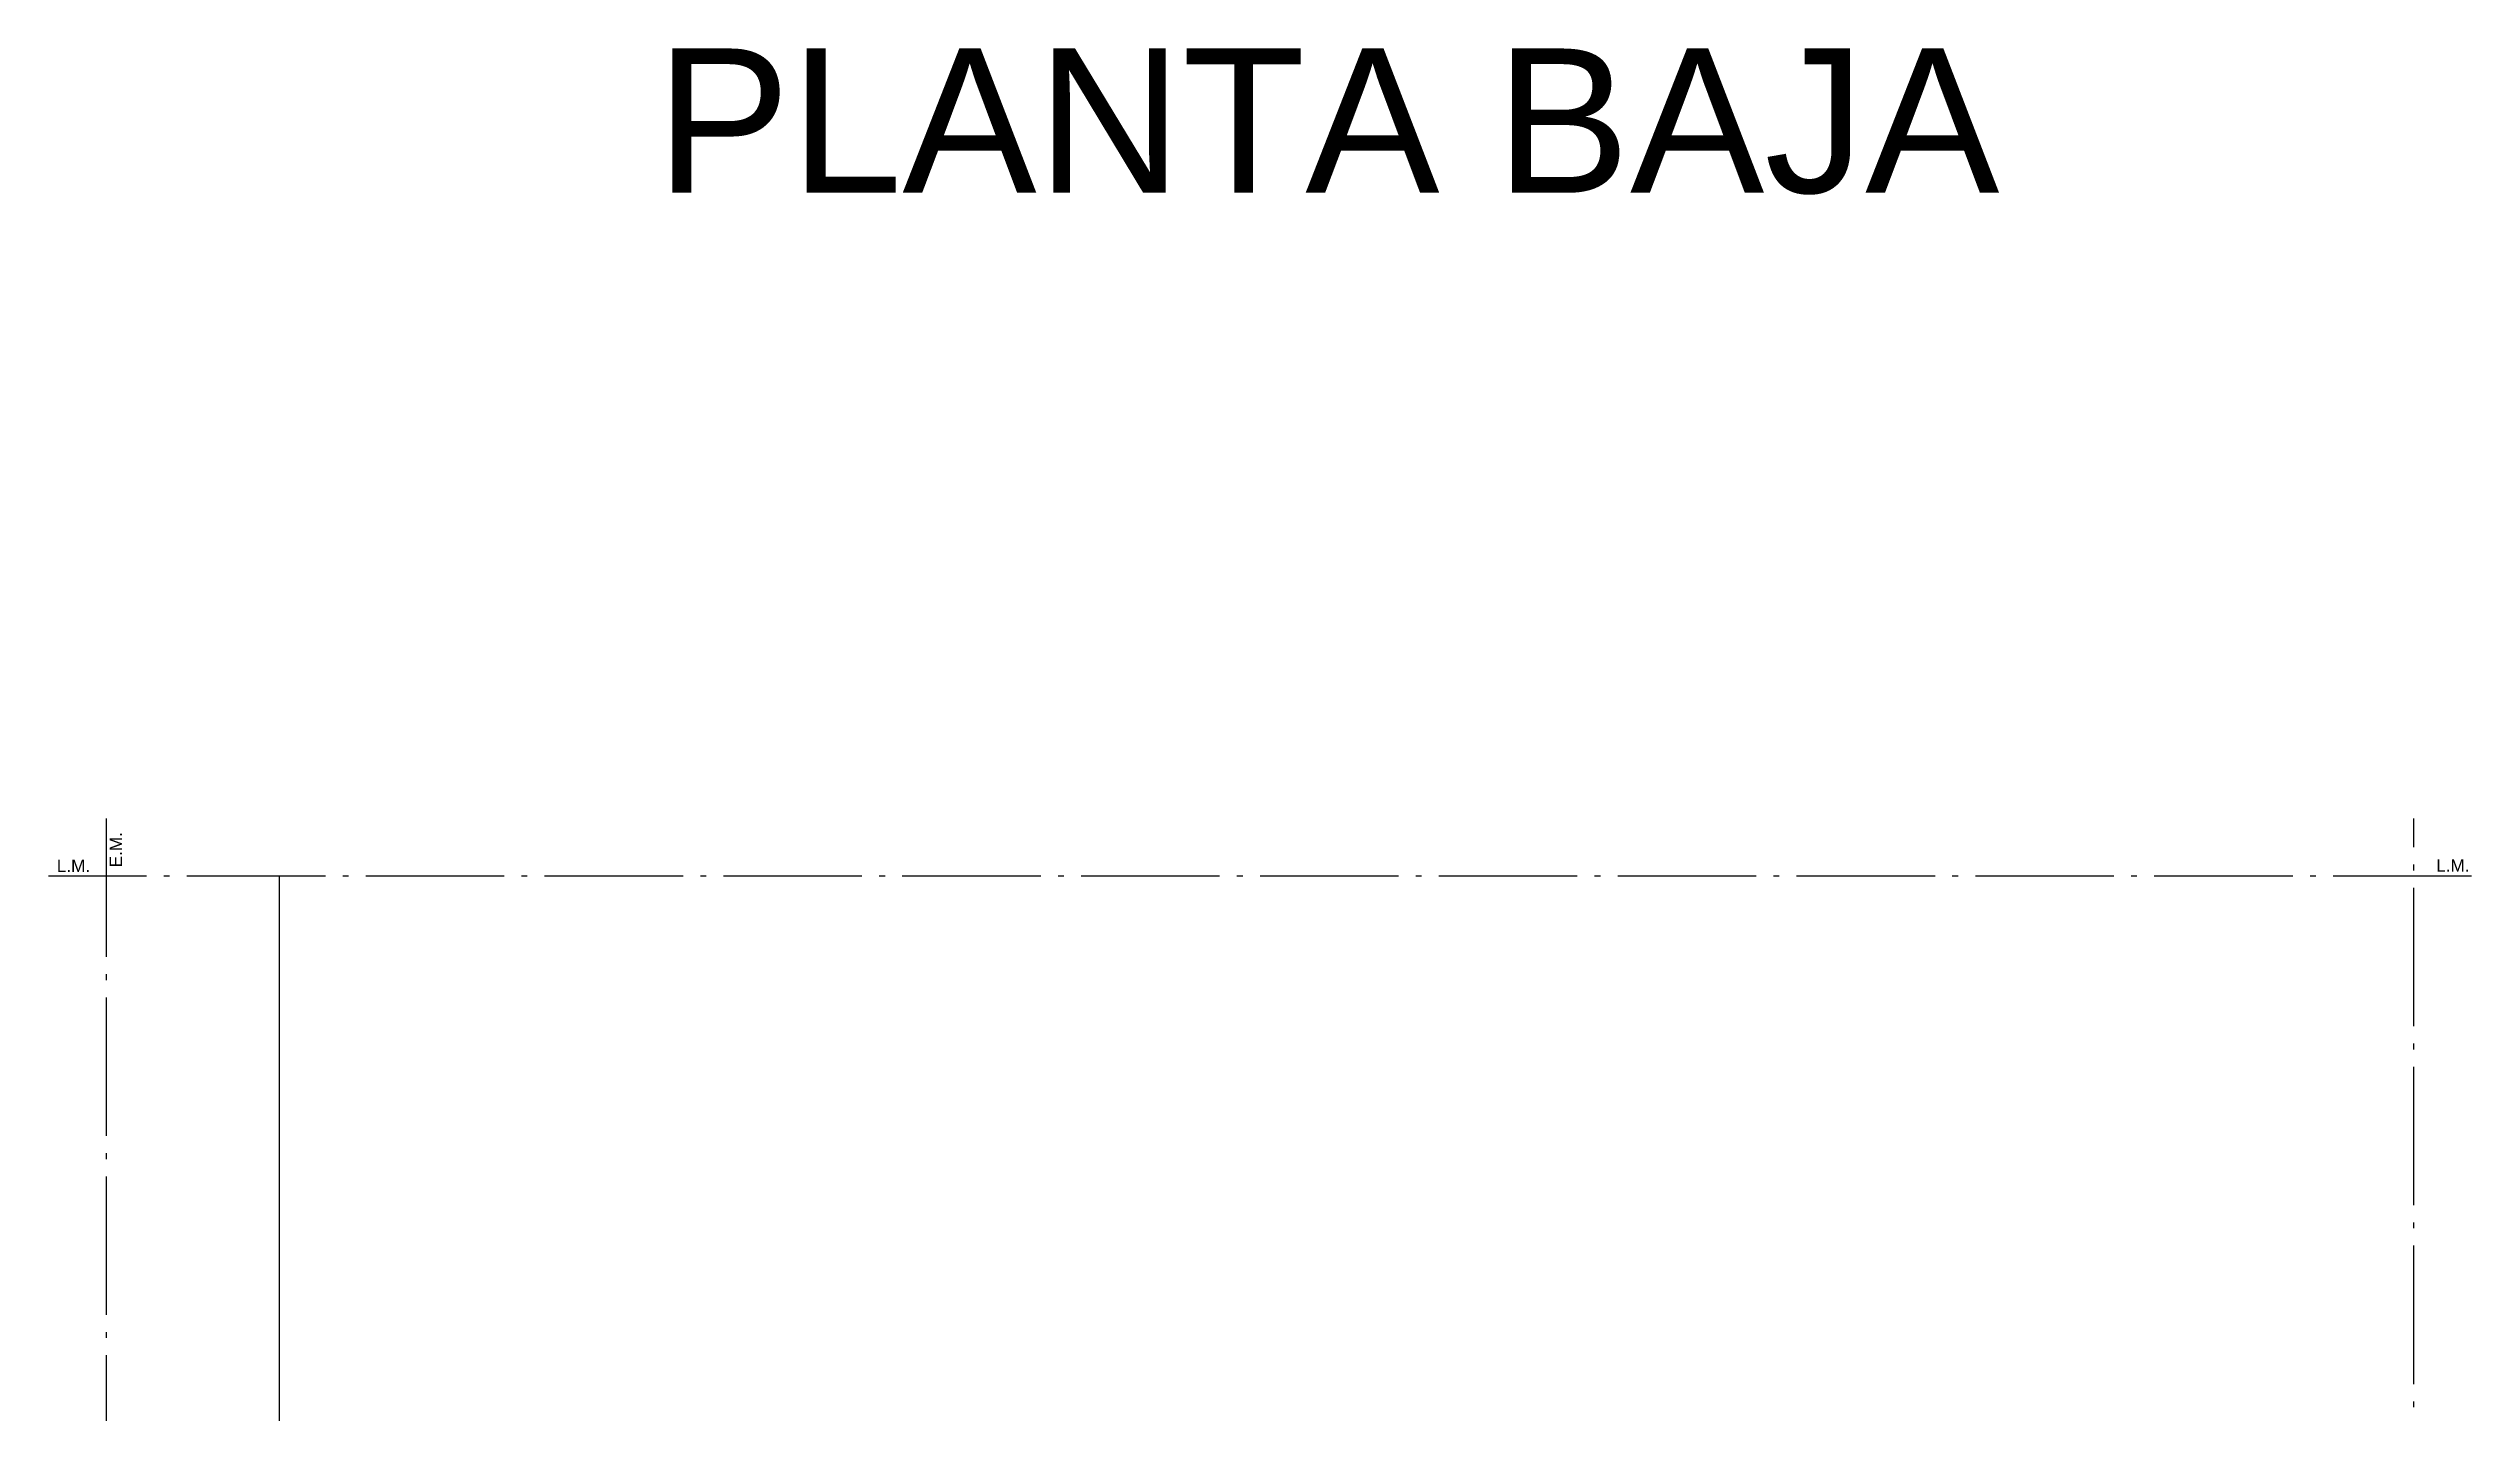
# Model space of a CAD drawing. Header units: millimetres. Extents: x 2359 to 2651, y 2020 to 2122.
# Drawn here: x 2358.9 to 2400.9, y 2098.68 to 2122.33 of the extents above; entities that cross this region are included whole.
import ezdxf

# ---------------------------------------------------------------- set-up
doc = ezdxf.new("R2010")
doc.units = ezdxf.units.MM
doc.linetypes.add('ACAD_ISO04W100', pattern=[30, 24, -3, 0, -3])
doc.layers.get('0').update_dxf_attribs({"color": 4})
doc.styles.get("Standard").update_dxf_attribs({"font": 'arial.ttf'})

msp = doc.modelspace()

# ---------------------------------------------------------------- linework, layer by layer
at = {"color": 7, "linetype": 'ACAD_ISO04W100', "ltscale": 0.1}
for p, q in [((2359.904, 2108.99), (2359.904, 2068.19)), ((2399.904, 2068.19), (2399.904, 2108.99)), ((2400.904, 2107.99), (2358.904, 2107.99))]:
    msp.add_line(p, q, dxfattribs=at)
at = {"color": 7}
msp.add_line((2362.904, 2107.99), (2362.904, 2069.19), dxfattribs=at)

# ---------------------------------------------------------------- texts
at = {"color": 4}
for s, width, insert, char_height, attachment_point in [('{\\C1;PLANTA BAJA}', 24.7338, (2369.433, 2122.328), 2.5, 1), ('{\\H5x;L.M.}', 6.18774, (2359.048, 2108.061), 0.04254, 7), ('{\\H5x;L.M.}', 6.18774, (2400.291, 2108.067), 0.04254, 7)]:
    msp.add_mtext_dynamic_manual_height_columns(s, width=width, gutter_width=12.5, heights=[0], dxfattribs=dict(at, insert=insert, char_height=char_height, attachment_point=attachment_point))
at = {"color": 4, "insert": (2360.179, 2108.144), "char_height": 0.04254, "attachment_point": 7, "rotation": 90}
msp.add_mtext_dynamic_manual_height_columns('{\\H5x;E.M.}', width=6.18774, gutter_width=12.5, heights=[0], dxfattribs=at)

doc.saveas('drawing.dxf')
